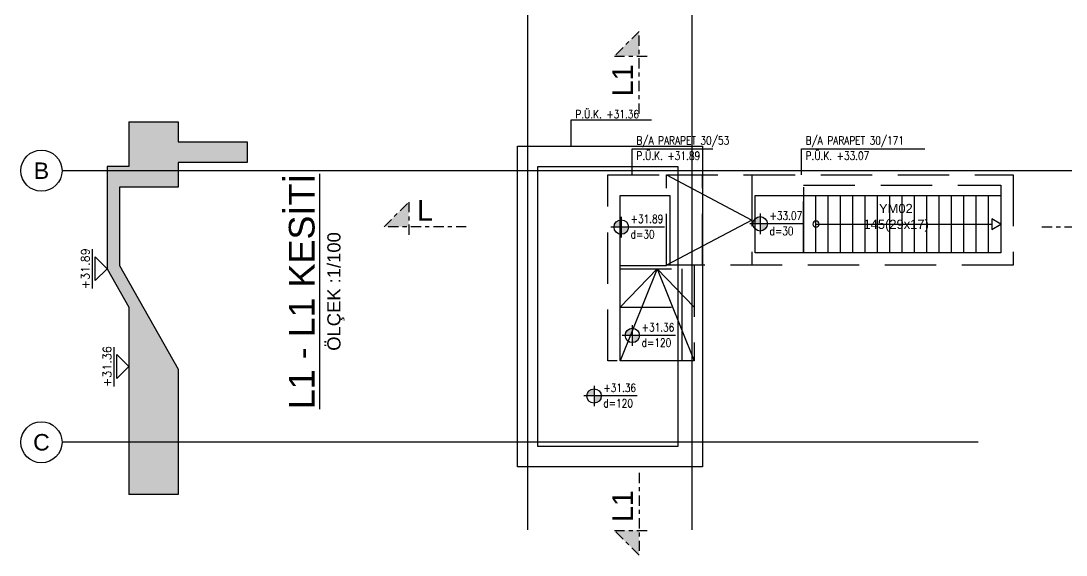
# Model space of a CAD drawing. Header units: millimetres. Extents: x 400392 to 401186, y 4543812 to 4544115.
# Drawn here: x 400599.99 to 400625.41, y 4544016.26 to 4544029.24 of the extents above; entities that cross this region are included whole.
import ezdxf
from ezdxf.enums import TextEntityAlignment as Align

# ---------------------------------------------------------------- set-up
doc = ezdxf.new("R2010")
doc.units = ezdxf.units.MM
for name, pattern in [('AKS', [3, 2.5, -0.25, 0, -0.25]), ('CENTER', [2, 1.25, -0.25, 0.25, -0.25]), ('CONTINU', [0]), ('HIDDEN', [0.375, 0.25, -0.125])]:
    doc.linetypes.add(name, pattern=pattern)
for name, color, linetype in [('aks prota', 2, 'AKS'), ('caks prota', 4, 'Continuous'), ('görünüş prota', 4, 'Continuous'), ('kesit prota', 1, 'Continuous'), ('kesit tarama prota', 252, 'Continuous'), ('kiris prota', 6, 'Continuous'), ('kot prota', 4, 'Continuous'), ('merdiven prota', 2, 'Continuous'), ('metraj prota', 2, 'Continuous'), ('not prota', 2, 'Continuous'), ('perde prota', 1, 'Continuous'), ('PRT-CST-rc_level', 6, 'Continuous'), ('PRT-CST-rc_levermark', 4, 'Continuous'), ('PRT-MI-ad_dim', 8, 'Continuous'), ('prt-s-taxis', 7, 'Continuous'), ('skesit prota', 7, 'Continuous'), ('st-s_level (kot)', 6, 'Continuous'), ('st-s_levelmark (kot işareti)', 4, 'Continuous'), ('t35 prota', 3, 'Continuous'), ('taks prota', 7, 'Continuous'), ('tkesit prota', 7, 'Continuous'), ('tnot prota', 4, 'Continuous'), ('tplan prota', 7, 'Continuous')]:
    doc.layers.add(name, color=color, linetype=linetype)
doc.styles.add('Arial', font='Arial.ttf')
doc.styles.add('OLCU', font='romanstw.shx')
doc.styles.add('PRT-MI-a_Arial', font='Arial.ttf', dxfattribs={"height": 30})
doc.styles.add('TAKS', font='Arial Unicode.ttf')
doc.styles.add('TNOT', font='romanstw.shx', dxfattribs={"width": 0.8, "height": 250})

# ---------------------------------------------------------------- blocks, each defined once
blk = doc.blocks.new('Stair_Anotation')
at = {"color": 0, "style": 'PRT-MI-a_Arial'}
blk.add_attdef('M.ADI', text='', height=0.2, dxfattribs=at).set_placement((0, 0), align=Align.BOTTOM_CENTER)
blk.add_attdef('BAS.SAYI-(EN-RIHT)', text='', height=0.2, dxfattribs=at).set_placement((0, -0.08), align=Align.TOP_CENTER)
blk = doc.blocks.new('*U57')
at = {"layer": 'metraj prota', "color": 4}
blk.add_lwpolyline([(-450, 0), (-427.5, 13), (-427.5, -13)], close=True, dxfattribs=at)
blk.add_lwpolyline([(0, 0), (-427.5, 0)], dxfattribs=at)
blk.add_circle((0, 0), 7.5, dxfattribs=at)
blk = doc.blocks.new('PLAN_KOT')
at = {"layer": 'st-s_levelmark (kot işareti)'}
h = blk.add_hatch(color=256, dxfattribs=at)
h.paths.add_polyline_path([(0, 17.5, 0.414214), (-17.5, 0), (0, 0)])
h.paths.add_polyline_path([(17.5, 0), (0, 0), (0, -17.5, 0.414214)])
for p, q in [((105, 0), (-25, 0)), ((0, 25), (0, -25))]:
    blk.add_line(p, q, dxfattribs=at)
blk.add_circle((0, 0), 17.5, dxfattribs=at)
at = {"layer": 'st-s_level (kot)', "color": 6, "style": 'OLCU', "width": 0.8}
for tag, p in [('KOT', (22.7, 9.8)), ('DÖŞEME_KALINLIĞI', (22.7, -27.6))]:
    blk.add_attdef(tag, p, '', height=20, dxfattribs=at)
blk = doc.blocks.new('KOTK5')
at = {"layer": 'PRT-CST-rc_levermark'}
blk.add_line((217, 160), (-213, 160), dxfattribs=at)
blk.add_lwpolyline([(130, 130), (-130, 130), (0, 0)], close=True, dxfattribs=at)
at = {"layer": 'PRT-CST-rc_level', "style": 'OLCU'}
blk.add_attdef('000.00', text='', height=90, dxfattribs=at).set_placement((0, 193), align=Align.CENTER)

msp = doc.modelspace()

# ---------------------------------------------------------------- hatches: boundary and pattern name
at = {"layer": 'kesit tarama prota'}
h = msp.add_hatch(color=256, dxfattribs=at)
h.dxf.hatch_style = 1
h.paths.add_polyline_path([(400614.42716, 4544028.38316), (400615.02716, 4544028.98316), (400615.02716, 4544028.38316)])
h = msp.add_hatch(color=256, dxfattribs=at)
h.dxf.hatch_style = 1
h.paths.add_polyline_path([(400602.38697, 4544023.29516), (400602.38697, 4544025.19899), (400603.81697, 4544025.19899), (400603.81697, 4544025.79799), (400605.49934, 4544025.79799), (400605.49934, 4544026.29799), (400603.81697, 4544026.29799), (400603.81697, 4544026.78641), (400602.61697, 4544026.78641), (400602.61697, 4544025.69899), (400602.08697, 4544025.69899), (400602.08697, 4544023.21607), (400602.61697, 4544022.28077), (400602.61697, 4544017.72628), (400603.81697, 4544017.72628), (400603.81697, 4544020.77163)])
h = msp.add_hatch(color=256, dxfattribs=at)
h.dxf.hatch_style = 1
h.paths.add_polyline_path([(400609.42589, 4544024.83689), (400608.82589, 4544024.23689), (400609.42589, 4544024.23689)])
h = msp.add_hatch(color=256, dxfattribs=at)
h.dxf.hatch_style = 1
h.paths.add_polyline_path([(400614.42716, 4544016.85583), (400615.02716, 4544016.25583), (400615.02716, 4544016.85583)])

# ---------------------------------------------------------------- linework, layer by layer
at = {"layer": 'aks prota', "ltscale": 10}
for p, q in [((400612.31941, 4544016.87084), (400612.31941, 4544040.73477)), ((400616.31941, 4544016.87084), (400616.31941, 4544040.73477)), ((400625.73316, 4544025.59799), (400600.99174, 4544025.59799)), ((400623.2747, 4544018.99799), (400600.99174, 4544018.99799))]:
    msp.add_line(p, q, dxfattribs=at)
at = {"layer": 'caks prota', "ltscale": 0.05}
for centre in [(400600.49174, 4544025.59799), (400600.49174, 4544018.99799)]:
    msp.add_circle(centre, 0.5, dxfattribs=at)
at = {"layer": 'görünüş prota', "color": 4}
for points in [[(400615.69568, 4544025.49897), (400617.77267, 4544024.39899), (400615.69555, 4544023.29899)], [(400614.56941, 4544022.28077), (400615.46941, 4544023.21607), (400616.36941, 4544022.28077)], [(400615.46941, 4544023.21607), (400614.56941, 4544020.97446)], [(400615.46941, 4544023.21607), (400616.36941, 4544020.97446)]]:
    msp.add_lwpolyline(points, dxfattribs=at)
at = {"layer": 'kesit prota', "color": 1}
for points in [[(400602.61697, 4544026.78641), (400602.61697, 4544025.69899), (400602.08697, 4544025.69899), (400602.08697, 4544023.21607), (400602.61697, 4544022.28077), (400602.61697, 4544017.72628)], [(400603.81697, 4544026.78641), (400603.81697, 4544026.29799), (400605.49934, 4544026.29799)], [(400605.49934, 4544025.79799), (400603.81697, 4544025.79799), (400603.81697, 4544025.19899), (400602.38697, 4544025.19899), (400602.38697, 4544023.29516), (400603.81697, 4544020.77163), (400603.81697, 4544017.72628)]]:
    msp.add_lwpolyline(points, dxfattribs=at)
at = {"layer": 'kiris prota', "linetype": 'HIDDEN', "ltscale": 5}
for p, q in [((400617.77267, 4544025.49898), (400617.77267, 4544023.29899)), ((400614.56941, 4544023.21607), (400616.06944, 4544023.21607)), ((400614.56941, 4544022.28077), (400616.36941, 4544022.28077))]:
    msp.add_line(p, q, dxfattribs=at)
at = {"layer": 'kiris prota'}
for p, q in [((400615.7747, 4544024.99899), (400615.7747, 4544023.29899)), ((400614.56941, 4544023.29517), (400615.69556, 4544023.2951))]:
    msp.add_line(p, q, dxfattribs=at)
at = {"layer": 'kiris prota', "linetype": 'HIDDEN', "ltscale": 5}
msp.add_lwpolyline([(400616.36941, 4544023.29899), (400616.36941, 4544020.97446), (400614.26941, 4544020.97446), (400614.26941, 4544025.49899), (400616.56941, 4544025.49899)], dxfattribs=at)
for points in [[(400615.69568, 4544025.49897), (400624.12941, 4544025.49901), (400624.12941, 4544023.29899), (400615.69555, 4544023.29899)], [(400619.02941, 4544025.24871), (400623.82941, 4544025.24874), (400623.82941, 4544023.599), (400619.02941, 4544023.59898)]]:
    msp.add_lwpolyline(points, close=True, dxfattribs=at)
at = {"layer": 'kiris prota'}
for points in [[(400619.02941, 4544025.19881), (400619.02941, 4544023.59899)], [(400616.06944, 4544023.21607), (400616.06938, 4544020.97446), (400614.56941, 4544020.97446), (400614.56941, 4544024.99899), (400615.7747, 4544024.99899)]]:
    msp.add_lwpolyline(points, dxfattribs=at)
msp.add_lwpolyline([(400617.85176, 4544024.99899), (400623.82941, 4544024.99874), (400623.82941, 4544023.59899), (400617.85176, 4544023.59899)], close=True, dxfattribs=at)
at = {"layer": 'merdiven prota', "linetype": 'HIDDEN', "ltscale": 10}
for p, q in [((400619.32941, 4544023.59899), (400619.32941, 4544024.99893)), ((400619.62941, 4544023.59899), (400619.62941, 4544024.99892)), ((400619.92941, 4544023.59899), (400619.92941, 4544024.9989)), ((400620.22941, 4544023.59899), (400620.22941, 4544024.99889)), ((400620.52941, 4544023.59899), (400620.52941, 4544024.99888)), ((400620.82941, 4544023.59899), (400620.82941, 4544024.99887)), ((400621.12941, 4544023.59899), (400621.12941, 4544024.99885)), ((400621.42941, 4544023.59899), (400621.42941, 4544024.99884)), ((400621.72941, 4544023.59899), (400621.72941, 4544024.99883)), ((400622.02941, 4544023.59899), (400622.02941, 4544024.99882)), ((400622.32941, 4544023.599), (400622.32941, 4544024.9988)), ((400622.62941, 4544023.599), (400622.62941, 4544024.99879)), ((400622.92941, 4544023.599), (400622.92941, 4544024.99878)), ((400623.22941, 4544023.599), (400623.22941, 4544024.99877)), ((400623.52941, 4544023.599), (400623.52941, 4544024.99875))]:
    msp.add_line(p, q, dxfattribs=at)
for points in [[(400602.61697, 4544026.78641), (400603.81697, 4544026.78641)], [(400605.49934, 4544026.29799), (400605.49934, 4544025.79799)], [(400603.81697, 4544017.72628), (400602.61697, 4544017.72628)]]:
    msp.add_lwpolyline(points, dxfattribs=at)
at = {"layer": 'not prota', "ltscale": 0.1}
for points in [[(400613.37774, 4544026.19799), (400613.37774, 4544026.83135), (400615.33211, 4544026.83135)], [(400614.86388, 4544025.49899), (400614.86388, 4544026.13235), (400616.81824, 4544026.13235)], [(400618.97782, 4544025.49899), (400618.97782, 4544026.13234), (400621.97782, 4544026.13234)]]:
    msp.add_lwpolyline(points, dxfattribs=at)
at = {"layer": 'perde prota'}
for points in [[(400612.06941, 4544026.19799), (400616.56941, 4544026.19799), (400616.56941, 4544018.39799), (400612.06941, 4544018.39799)], [(400612.56941, 4544025.69799), (400615.96941, 4544025.69799), (400615.96941, 4544018.89799), (400612.56941, 4544018.89799)]]:
    msp.add_lwpolyline(points, close=True, dxfattribs=at)
at = {"layer": 'perde prota', "linetype": 'HIDDEN', "ltscale": 5}
msp.add_lwpolyline([(400616.56941, 4544023.29899), (400616.56941, 4544025.49897)], dxfattribs=at)
at = {"layer": 'skesit prota', "linetype": 'CENTER', "ltscale": 0.2}
for p, q in [((400615.02716, 4544028.98316), (400614.42716, 4544028.38316)), ((400614.42716, 4544028.38316), (400615.32716, 4544028.38316)), ((400608.82589, 4544024.23689), (400609.42589, 4544024.83689)), ((400609.42589, 4544024.83689), (400609.42589, 4544023.93689)), ((400614.42716, 4544016.85583), (400615.32716, 4544016.85583)), ((400615.02716, 4544016.25583), (400614.42716, 4544016.85583))]:
    msp.add_line(p, q, dxfattribs=at)
for points in [[(400615.02716, 4544026.98316), (400615.02716, 4544028.98316)], [(400610.82589, 4544024.23689), (400608.82589, 4544024.23689)], [(400624.82517, 4544024.23689), (400626.82517, 4544024.23689)], [(400615.02716, 4544018.25583), (400615.02716, 4544016.25583)]]:
    msp.add_lwpolyline(points, dxfattribs=at)

# ---------------------------------------------------------------- block references
at = {"layer": 'kot prota', "linetype": 'CONTINU', "ltscale": 0.1}
ref = msp.add_blockref('KOTK5', (400602.08697, 4544023.21607), dxfattribs=dict(at, xscale=-0.002222222222222222, yscale=0.002222222222222222, zscale=0.002222222222222222, rotation=89.9999999999036))
ref.add_attrib('000.00', '+31.89', dxfattribs={"layer": 'PRT-CST-rc_level', "height": 0.2, "rotation": 90, "style": 'OLCU'}).set_placement((400601.65778, 4544023.21607), align=Align.CENTER)
ref = msp.add_blockref('KOTK5', (400602.61697, 4544020.8387), dxfattribs=dict(at, xscale=-0.002222222222222222, yscale=0.002222222222222222, zscale=0.002222222222222222, rotation=89.9999999999036))
ref.add_attrib('000.00', '+31.36', dxfattribs={"layer": 'PRT-CST-rc_level', "height": 0.2, "rotation": 90, "style": 'OLCU'}).set_placement((400602.18778, 4544020.8387), align=Align.CENTER)
at = {"layer": 'PRT-MI-ad_dim', "xscale": -0.01, "yscale": 0.01, "zscale": 0.01, "rotation": 359.999999166727}
msp.add_blockref('*U57', (400619.32941, 4544024.29896), dxfattribs=at)
at = {"layer": 'prt-s-taxis'}
ref = msp.add_blockref('Stair_Anotation', (400621.28318, 4544024.4984), dxfattribs=dict(at, xscale=-1.125, yscale=1.125, zscale=1.125, rotation=359.999999965357))
ref.add_attrib('M.ADI', 'YM02', dxfattribs={"layer": '0', "color": 0, "height": 0.225, "style": 'PRT-MI-a_Arial'}).set_placement((400621.27413, 4544024.4984), align=Align.BOTTOM_CENTER)
ref.add_attrib('BAS.SAYI-(EN-RIHT)', '145(29x17)', dxfattribs={"layer": '0', "color": 0, "height": 0.225, "style": 'PRT-MI-a_Arial'}).set_placement((400621.28134, 4544024.4084), align=Align.TOP_CENTER)
at = {"layer": 'st-s_level (kot)', "linetype": 'CONTINU', "ltscale": 0.1, "xscale": 0.01, "yscale": 0.01, "zscale": 0.01}
for p, values in [((400617.97402, 4544024.30707), {'KOT': '+33.07', 'DÖŞEME_KALINLIĞI': 'd=30'}), ((400614.59477, 4544024.22785), {'KOT': '+31.89', 'DÖŞEME_KALINLIĞI': 'd=30'}), ((400614.86321, 4544021.59363), {'KOT': '+31.36', 'DÖŞEME_KALINLIĞI': 'd=120'}), ((400613.93321, 4544020.12242), {'KOT': '+31.36', 'DÖŞEME_KALINLIĞI': 'd=120'})]:
    msp.add_blockref('PLAN_KOT', p, dxfattribs=at).add_auto_attribs(values)

# ---------------------------------------------------------------- texts
at = {"layer": 't35 prota', "style": 'Arial'}
msp.add_text('ÖLÇEK :1/100', height=0.32, rotation=90, dxfattribs=at).set_placement((400607.61953, 4544022.66218), align=Align.MIDDLE)
at = {"layer": 'taks prota', "style": 'TAKS'}
for s, p in [('B', (400600.49174, 4544025.59799)), ('C', (400600.49174, 4544018.99799))]:
    msp.add_text(s, height=0.4, dxfattribs=at).set_placement(p, align=Align.MIDDLE_CENTER)
at = {"layer": 'tkesit prota', "style": 'Arial'}
for p in [(400614.87716, 4544027.40407), (400614.87716, 4544017.05583)]:
    msp.add_text('L1', height=0.5, rotation=90, dxfattribs=at).set_placement(p)
msp.add_text('L', height=0.5, dxfattribs=at).set_placement((400609.62589, 4544024.38689))
at = {"layer": 'tnot prota', "style": 'TNOT', "width": 0.8}
for s, p in [('P.Ü.K. +31.36', (400613.47774, 4544026.97181)), ('B/A PARAPET 30/53', (400614.96388, 4544026.33234)), ('B/A PARAPET 30/171', (400619.07782, 4544026.33234)), ('P.Ü.K. +31.89', (400614.96388, 4544025.96091)), ('P.Ü.K. +33.07', (400619.07782, 4544025.96091))]:
    msp.add_text(s, height=0.2, dxfattribs=at).set_placement(p, align=Align.MIDDLE_LEFT)
at = {"layer": 'tplan prota', "style": 'Arial'}
msp.add_text('%%UL1 - L1 KESİTİ', height=0.625, rotation=90, dxfattribs=at).set_placement((400606.74453, 4544022.66218), align=Align.MIDDLE)

doc.saveas('drawing.dxf')
